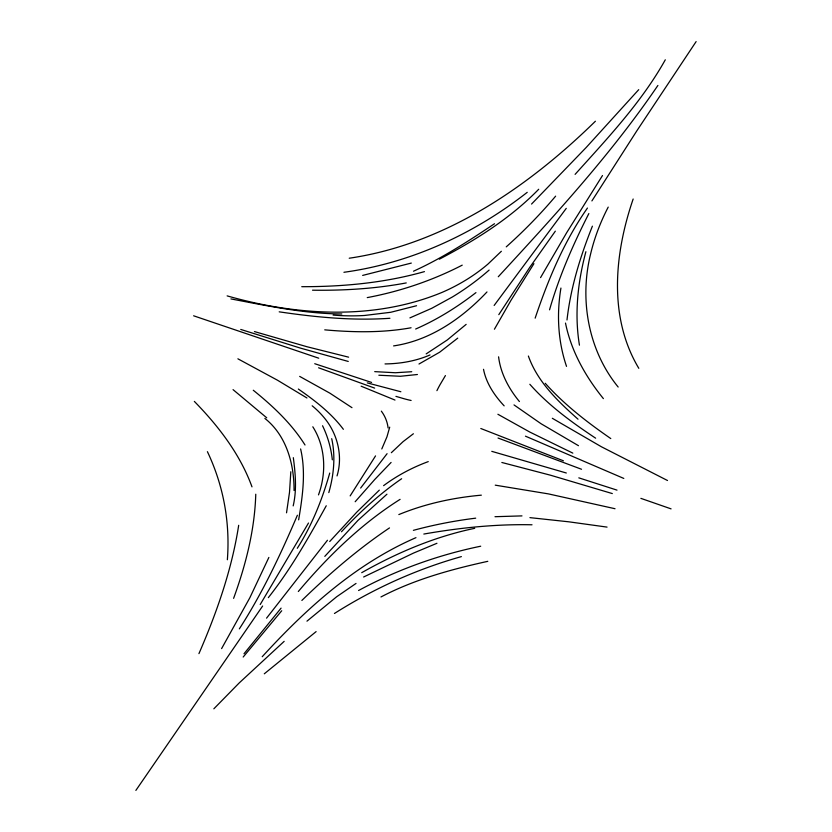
<?xml version="1.0" encoding="UTF-8"?>
<svg xmlns="http://www.w3.org/2000/svg" width="832" height="832" viewBox="0 0 832 832"><rect width="100%" height="100%" fill="white"/><g stroke="black" fill="none" stroke-linecap="round" stroke-linejoin="round"><path stroke-width="1.25" d="M290.815 471.734L289.515 492.242L286.53 512.814M255.767 494.218C254.717 529.922 245.783 564.928 233.605 598.354M566.998 319.966C570.627 287.622 580.351 256.287 592.405 226.169M238.68 525.304C231.806 569.754 216.778 612.508 198.931 653.64M298.646 519.844C302.567 496.517 306.072 472.326 300.612 448.947M293.186 505.898C296.91 490.058 295.443 473.616 293.322 457.662M389.709 427.149L386.974 436.779L381.794 448.958M337.033 475.914C343.283 455.437 337.189 432.567 323.253 416.634A120.806 91.177 -12.6 0 0 312.177 405.798M585.894 251.701C577.762 282.027 574.309 314.028 579.446 345.166M328.806 492.606C333.798 475.176 335.681 456.508 331.708 438.672M329.732 473.065C322.234 499.387 312.083 525.179 297.284 548.298M549.546 309.826C559.094 276.422 573.092 244.473 588.848 213.574M633.162 199.014C614.546 253.24 608.088 317.127 638.81 368.316M318.49 494.884C326.581 472.826 325.634 446.888 312.811 426.785M535.153 318.157C548.122 279.583 563.992 241.54 587.444 208.052M297.378 515.247C280.675 554.382 262.486 593.07 239.346 628.867M268.861 557.44L249.87 597.709L221.603 648.606M494.426 329.222L510.973 300.342L533.915 263.682M326.258 505.762C308.734 537.451 290.836 569.161 268.33 597.646M540.55 277.628L566.675 232.69L602.493 175.531M665.298 59.8C641.42 102.471 607.589 138.247 575.099 174.366M308.495 523.026L260.208 604.521M375.534 455.894L350.158 495.903M445.422 375.575L439.889 384.946A160.982 121.493 -12.6 0 0 436.914 390.666M591.906 200.918L636.74 130.978L696.124 41.6M498.805 314.652L529.734 267.394L555.339 231.161M262.642 606.008L135.876 790.4M657.894 85.446C611.083 154.274 554.57 215.696 498.274 276.754M566.27 208.343L494.146 305.448M360.641 488.041L387.078 453.679M266.562 618.155L327.444 540.259M243.994 653.765L281.081 608.13M243.183 657.02L281.726 610.761M355.17 501.738L374.858 479.378L391.092 462.446M298.324 591.51C327.902 556.442 361.161 523.931 400.098 499.356M324.802 556.369L357.968 520.374L386.942 494.208M638.726 89.658L586.248 147.43L531.554 204.058M329.701 541.528L356.762 512.169L379.319 490.142M213.845 708.812L239.21 682.937L284.17 641.347M262.215 656.718C306.072 608.722 355.649 563.794 415.958 537.659M341.474 531.773C359.705 512.169 379.538 493.896 401.648 478.722M486.98 291.949C462.041 318.375 430.258 340.538 393.598 345.904M391.342 452.702L403.114 441.615L413.39 433.763M538.71 189.259C510.266 218.494 475.28 240.344 439.369 259.189M301.87 600.444C329.087 573.997 357.947 549.099 389.49 527.914M501.363 251.274L487.999 264.035A154.076 116.282 -12.6 0 1 441.854 292.479C373.859 320.57 296.66 315.734 227.136 295.88M595.41 121.222C527.706 187.481 444.766 244.182 349.222 258.222M466.149 324.376L447.21 340.018L426.171 353.902M457.746 338.135L439.598 352.248L418.985 364.021M264.295 673.806L316.118 631.613M306.966 621.161L336.638 596.773L356.023 583.44M475.956 292.614C457.361 307.018 437.258 319.602 415.667 329.025M527.228 192.327C474.23 233.854 410.873 263.13 343.928 272.282M494.51 223.725C468.489 241.134 442.083 258.253 413.494 271.211M334.443 613.475C373.724 588.546 416.572 569.192 461.375 556.608M361.722 572.676C397.02 552.666 434.886 536.609 474.718 528.32M380.952 596.96C414.388 579.436 451.09 569.4 487.791 561.33M363.626 577.002L413.546 553.062L436.946 543.286M429.998 354.952C415.865 361.119 400.39 363.73 385.029 363.927M409.916 317.886L431.735 308.308L452.338 297.014A233.896 176.53 -12.6 0 0 489.133 270.067M398.83 514.582C425.079 503.776 453.118 497.682 481.343 495.165M416.572 305.729L390.749 312.281L364.426 315.484A172.817 130.426 -12.6 0 1 333.081 315.058M411.31 263.078L362.658 275.423M424.445 271.617C384.623 282.911 343.044 286.77 301.756 286.686M417.414 374.504L400.4 376.272L378.851 375.232M406.255 282.922C375.388 288.714 343.897 290.649 312.52 290.191M423.821 534.05C459.514 527.8 495.747 523.994 532.022 524.784M411.07 327.766C382.606 332.925 353.454 332.415 324.74 329.846M411.746 371.717L395.398 372.746L374.722 371.634M389.927 318.271C352.914 320.871 315.796 317.231 279.198 311.834M494.998 516.703L521.976 515.892M341.827 313.966C304.366 313.747 267.561 305.874 230.932 298.917M529.932 517.639L568.693 521.799L607.058 527.103M495.258 485.16L548.392 493.886L615.025 508.726M400.868 391.747L367.318 382.897M348.608 357.167L306.977 346.736L254.436 331.573M501.852 462.478L550.67 475.259L612.321 493.574M348.254 361.442L300.747 348.202L240.75 329.441M491.785 451.35L566.322 473.002M578.812 477.849L617.001 490.121M395.928 396.365L404.383 398.83A116.106 87.63 -12.6 0 0 411.112 400.473M371.571 382.429L314.735 363.709M318.729 358.197L193.606 315.796M671.081 508.872L640.879 498.358M374.65 388.107L318.583 367.786M498.035 438.027L581.516 469.258M563.42 460.803L480.813 428.501M361.13 386.194L394.992 400.067M623.802 478.431L525.47 436.176M572.822 453.128L529.89 432.099L497.9 414.263M667.503 480.511L601.453 446.794L552.323 418.288M237.89 358.81L277.41 380.172L306.935 397.977M299.676 376.397L329.93 393.203L351.978 407.67M578.469 445.692L541.102 423.758L514.01 404.914M595.629 438.183C572 422.49 548.735 405.631 529.838 384.28M610.782 438.568C587.246 422.302 564.356 404.695 545.241 383.282M298.345 389.043C314.891 400.546 331.219 413.036 343.377 429.312M266.718 417.799L233.054 389.636M253.271 390.239C272.854 406.026 291.554 423.55 305.011 444.995M264.867 418.413C286.458 435.458 294.195 464.038 294.06 490.506M578.022 419.193C557.991 401.398 537.534 381.888 528.382 356.034M194.345 401.409C218.452 426.067 240.094 454.168 251.992 486.855M504.15 405.86C494.541 395.564 486.221 383.344 483.517 369.304M519.407 401.534C508.841 388.752 500.604 373.474 498.586 356.834M603.387 398.611C585.53 376.605 571.147 351.083 565.5 323.076M618.166 387.036C588.11 350.262 579.249 299.239 590.689 253.646A289.91 218.795 -12.6 0 1 608.213 207.106M566.519 366.371C560.674 349.253 558.137 331.084 558.553 313.03A293.353 221.395 -12.6 0 1 560.934 288.059M322.556 425.755A180.7 136.375 -12.6 0 1 332.332 459.826M207.407 451.672A370.594 279.687 -12.6 0 1 227.365 559.738M358.582 590.512A343.668 259.366 -12.6 0 1 480.709 546.208M413.39 530.338A338.239 255.278 -12.6 0 1 475.696 518.17M383.594 485.659A145.35 109.699 -12.6 0 1 428.251 461.614M555.63 196.154A521.186 393.338 -12.6 0 1 506.251 246.865M462.228 265.148A266.958 201.479 -12.6 0 1 367.245 297.606M381.347 411.143A59.311 44.762 -12.6 0 1 388.086 427.918"/></g></svg>
